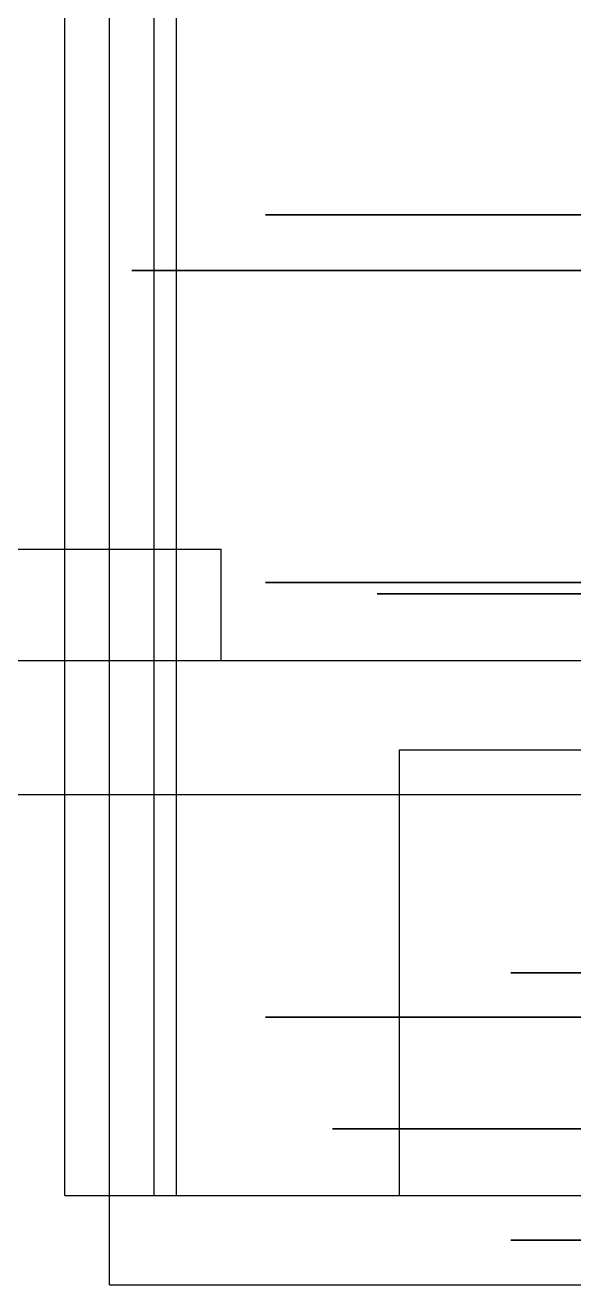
# Model space of a CAD drawing. Header units: millimetres. Extents: x -1355 to 669, y -1138 to 733.
# Drawn here: x 246.2 to 270.8, y 105 to 161.5 of the extents above; entities that cross this region are included whole.
import ezdxf

# ---------------------------------------------------------------- set-up
doc = ezdxf.new("R2010")
doc.units = ezdxf.units.MM
doc.layers.add('HIDDEN', color=8, linetype='Continuous')

msp = doc.modelspace()

# ---------------------------------------------------------------- linework, layer by layer
at = {"layer": 'HIDDEN'}
for points in [[(248, 109), (248, 191)], [(248, 109), (248, 191)], [(248, 109), (248, 191)], [(248, 109), (248, 191)], [(250, 109), (250, 191)], [(250, 109), (250, 191)], [(252, 109), (252, 191)], [(252, 109), (252, 191)], [(252, 109), (252, 191)], [(252, 109), (252, 191)], [(253, 109), (253, 191)], [(253, 109), (253, 191)], [(253, 109), (253, 191)], [(253, 109), (253, 191)], [(253, 109), (253, 191)], [(253, 109), (253, 191)], [(257, 153), (257.407, 153)], [(257.407, 153), (257, 153)], [(257.407, 153), (258.604, 153)], [(258.604, 153), (257.407, 153)], [(258.604, 153), (260.521, 153)], [(260.521, 153), (258.604, 153)], [(260.521, 153), (263.047, 153)], [(263.047, 153), (260.521, 153)], [(263.047, 153), (266.036, 153)], [(266.036, 153), (263.047, 153)], [(266.036, 153), (269.312, 153)], [(269.312, 153), (266.036, 153)], [(269.312, 153), (272.688, 153)], [(272.688, 153), (269.312, 153)], [(251, 150.5), (251.523, 150.5)], [(251.523, 150.5), (251, 150.5)], [(251.523, 150.5), (253.062, 150.5)], [(253.062, 150.5), (251.523, 150.5)], [(253.062, 150.5), (255.527, 150.5)], [(255.527, 150.5), (253.062, 150.5)], [(255.527, 150.5), (258.775, 150.5)], [(258.775, 150.5), (255.527, 150.5)], [(258.775, 150.5), (262.617, 150.5)], [(262.617, 150.5), (258.775, 150.5)], [(262.617, 150.5), (266.83, 150.5)], [(266.83, 150.5), (262.617, 150.5)], [(266.83, 150.5), (271.17, 150.5)], [(271.17, 150.5), (266.83, 150.5)], [(185, 138), (255, 138)], [(185, 138), (255, 138)], [(255, 133), (255, 138)], [(255, 133), (255, 138)], [(257, 136.5), (257.349, 136.5)], [(257.349, 136.5), (257, 136.5)], [(257.349, 136.5), (258.375, 136.5)], [(258.375, 136.5), (257.349, 136.5)], [(258.375, 136.5), (260.018, 136.5)], [(260.018, 136.5), (258.375, 136.5)], [(260.018, 136.5), (262.183, 136.5)], [(262.183, 136.5), (260.018, 136.5)], [(262.183, 136.5), (264.745, 136.5)], [(264.745, 136.5), (262.183, 136.5)], [(264.745, 136.5), (267.554, 136.5)], [(267.554, 136.5), (264.745, 136.5)], [(267.554, 136.5), (270.446, 136.5)], [(270.446, 136.5), (267.554, 136.5)], [(270.446, 136.5), (273.255, 136.5)], [(273.255, 136.5), (270.446, 136.5)], [(262, 136), (262.203, 136)], [(262.203, 136), (262, 136)], [(262.203, 136), (262.802, 136)], [(262.802, 136), (262.203, 136)], [(262.802, 136), (263.76, 136)], [(263.76, 136), (262.802, 136)], [(263.76, 136), (265.024, 136)], [(265.024, 136), (263.76, 136)], [(265.024, 136), (266.518, 136)], [(266.518, 136), (265.024, 136)], [(266.518, 136), (268.156, 136)], [(268.156, 136), (266.518, 136)], [(268.156, 136), (269.844, 136)], [(269.844, 136), (268.156, 136)], [(269.844, 136), (271.482, 136)], [(271.482, 136), (269.844, 136)], [(170, 133), (290, 133)], [(170, 133), (290, 133)], [(185, 133), (255, 133)], [(185, 133), (255, 133)], [(263, 109), (263, 129)], [(263, 129), (279, 129)], [(263, 109), (263, 129)], [(263, 129), (279, 129)], [(170, 127), (290, 127)], [(170, 127), (290, 127)], [(268, 119), (268.087, 119)], [(268.087, 119), (268, 119)], [(268.087, 119), (268.344, 119)], [(268.344, 119), (268.087, 119)], [(268.344, 119), (268.754, 119)], [(268.754, 119), (268.344, 119)], [(268.754, 119), (269.296, 119)], [(269.296, 119), (268.754, 119)], [(269.296, 119), (269.936, 119)], [(269.936, 119), (269.296, 119)], [(269.936, 119), (270.638, 119)], [(270.638, 119), (269.936, 119)], [(270.638, 119), (271.362, 119)], [(271.362, 119), (270.638, 119)], [(257, 117), (257.407, 117)], [(257.407, 117), (257, 117)], [(257.407, 117), (258.604, 117)], [(258.604, 117), (257.407, 117)], [(258.604, 117), (260.521, 117)], [(260.521, 117), (258.604, 117)], [(260.521, 117), (263.047, 117)], [(263.047, 117), (260.521, 117)], [(263.047, 117), (266.036, 117)], [(266.036, 117), (263.047, 117)], [(266.036, 117), (269.312, 117)], [(269.312, 117), (266.036, 117)], [(269.312, 117), (272.688, 117)], [(272.688, 117), (269.312, 117)], [(260, 112), (260.262, 112)], [(260.262, 112), (260, 112)], [(260.262, 112), (261.031, 112)], [(261.031, 112), (260.262, 112)], [(261.031, 112), (262.263, 112)], [(262.263, 112), (261.031, 112)], [(262.263, 112), (263.887, 112)], [(263.887, 112), (262.263, 112)], [(263.887, 112), (265.809, 112)], [(265.809, 112), (263.887, 112)], [(265.809, 112), (267.915, 112)], [(267.915, 112), (265.809, 112)], [(267.915, 112), (270.085, 112)], [(270.085, 112), (267.915, 112)], [(270.085, 112), (272.191, 112)], [(272.191, 112), (270.085, 112)], [(248, 109), (252, 109)], [(248, 109), (252, 109)], [(248, 109), (252, 109)], [(248, 109), (252, 109)], [(250, 105), (250, 109)], [(250, 109), (360, 109)], [(250, 105), (250, 109)], [(250, 109), (360, 109)], [(250, 109), (253, 109)], [(250, 109), (253, 109)], [(253, 109), (357, 109)], [(253, 109), (357, 109)], [(253, 109), (357, 109)], [(253, 109), (357, 109)], [(263, 109), (279, 109)], [(263, 109), (279, 109)], [(268, 107), (268.087, 107)], [(268.087, 107), (268, 107)], [(268.087, 107), (268.344, 107)], [(268.344, 107), (268.087, 107)], [(268.344, 107), (268.754, 107)], [(268.754, 107), (268.344, 107)], [(268.754, 107), (269.296, 107)], [(269.296, 107), (268.754, 107)], [(269.296, 107), (269.936, 107)], [(269.936, 107), (269.296, 107)], [(269.936, 107), (270.638, 107)], [(270.638, 107), (269.936, 107)], [(270.638, 107), (271.362, 107)], [(271.362, 107), (270.638, 107)], [(250, 105), (360, 105)], [(250, 105), (360, 105)]]:
    msp.add_lwpolyline(points, dxfattribs=at)

doc.saveas('drawing.dxf')
